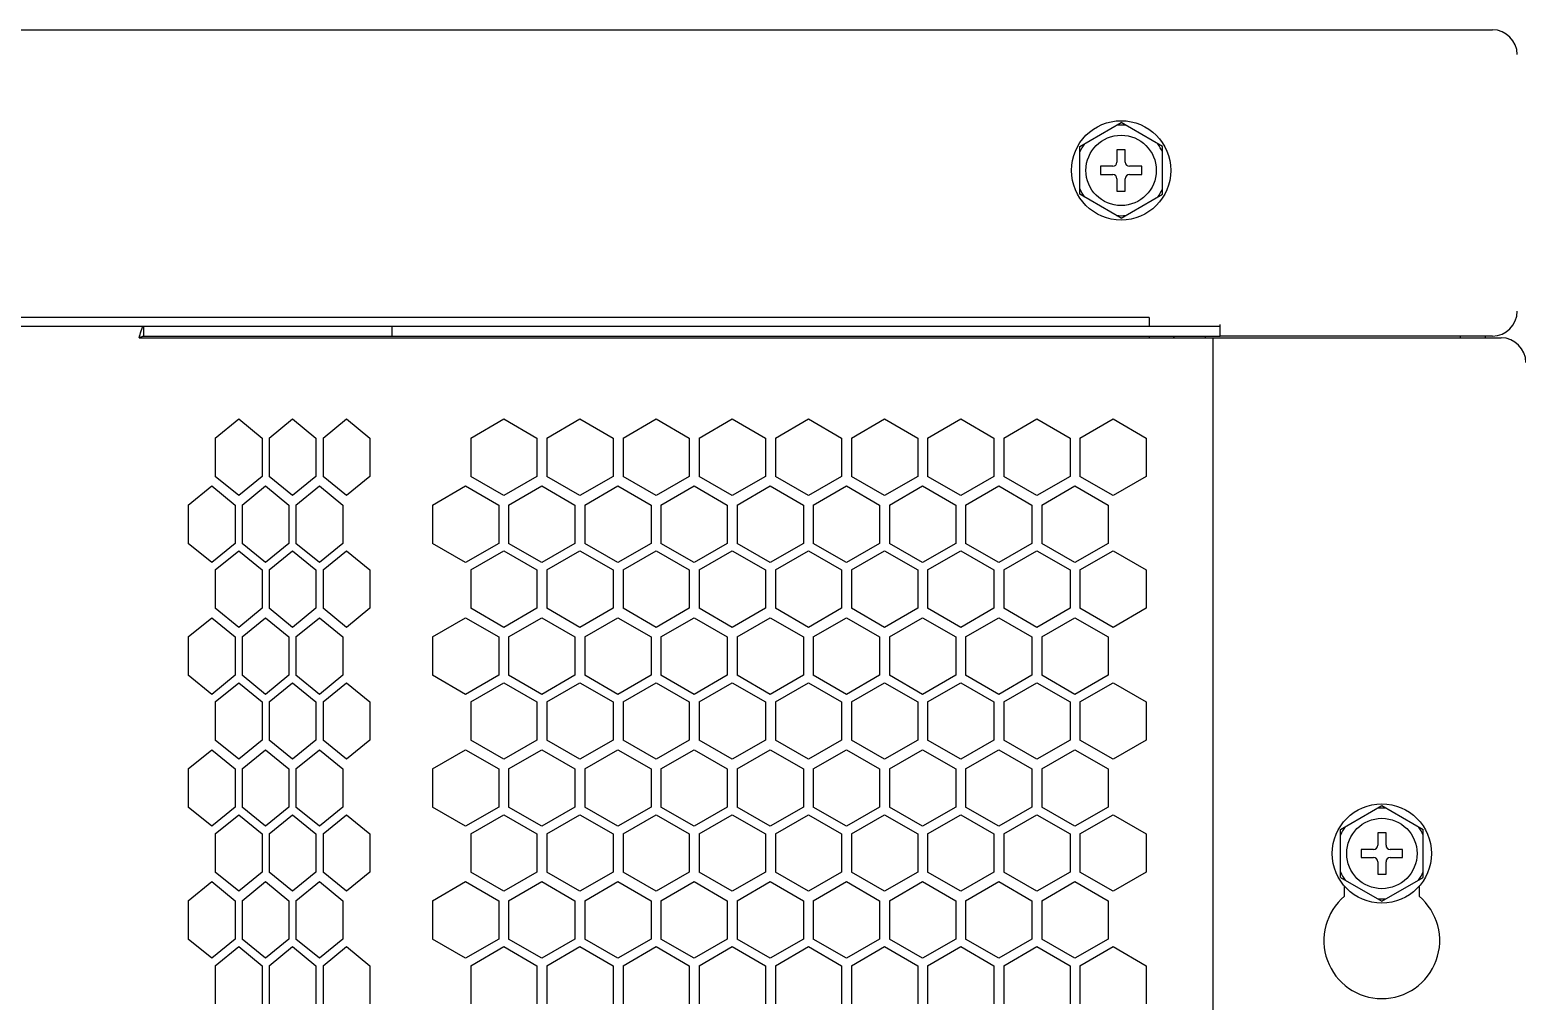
# Model space of a CAD drawing. Header units: millimetres. Extents: x 55614 to 110757, y -66981 to -47484.
# Drawn here: x 64522.8 to 64702.5, y -54629 to -54511.7 of the extents above; entities that cross this region are included whole.
import ezdxf

# ---------------------------------------------------------------- set-up
doc = ezdxf.new("R2010")
doc.units = ezdxf.units.MM
for name, color, linetype in [('2401-00336-S-M6-12HWM_0', 7, 'Continuous'), ('4209-0510_0', 7, 'Continuous'), ('4215-0412-2_0', 7, 'Continuous'), ('YT-50-01_AF0_1_0', 7, 'Continuous'), ('YT-50-01_AF0_4_0', 7, 'Continuous')]:
    doc.layers.add(name, color=color, linetype=linetype)
doc.layers.add('THICK', color=7, linetype='Continuous', lineweight=0)

# ---------------------------------------------------------------- blocks, each defined once
blk = doc.blocks.new('2-1725')
at = {"layer": '2401-00336-S-M6-12HWM_0', "color": 7, "linetype": 'Continuous'}
for p, q in [((-16437.13, -71605.56), (-16432.13, -71602.67)), ((-16427.13, -71605.56), (-16432.13, -71602.67)), ((-16437.13, -71611.33), (-16437.13, -71605.56)), ((-16432.63, -71605.95), (-16432.63, -71607.45)), ((-16431.63, -71605.95), (-16432.63, -71605.95)), ((-16431.63, -71607.45), (-16431.63, -71605.95)), ((-16427.13, -71611.33), (-16427.13, -71605.56)), ((-16434.63, -71607.95), (-16434.63, -71608.95)), ((-16433.13, -71607.95), (-16434.63, -71607.95)), ((-16429.63, -71607.95), (-16431.13, -71607.95)), ((-16429.63, -71608.95), (-16429.63, -71607.95)), ((-16434.63, -71608.95), (-16433.13, -71608.95)), ((-16432.63, -71609.45), (-16432.63, -71610.95)), ((-16431.63, -71610.95), (-16431.63, -71609.45)), ((-16431.13, -71608.95), (-16429.63, -71608.95)), ((-16432.13, -71614.22), (-16437.13, -71611.33)), ((-16432.63, -71610.95), (-16431.63, -71610.95)), ((-16432.13, -71614.22), (-16427.13, -71611.33)), ((-16405.63, -71688.06), (-16400.63, -71685.17)), ((-16400.63, -71685.17), (-16395.63, -71688.06)), ((-16405.63, -71693.83), (-16405.63, -71688.06)), ((-16401.13, -71688.45), (-16401.13, -71689.95)), ((-16400.13, -71688.45), (-16401.13, -71688.45)), ((-16400.13, -71689.95), (-16400.13, -71688.45)), ((-16395.63, -71693.83), (-16395.63, -71688.06)), ((-16403.13, -71690.45), (-16403.13, -71691.45)), ((-16401.63, -71690.45), (-16403.13, -71690.45)), ((-16403.13, -71691.45), (-16401.63, -71691.45)), ((-16398.13, -71690.45), (-16399.63, -71690.45)), ((-16399.63, -71691.45), (-16398.13, -71691.45)), ((-16398.13, -71691.45), (-16398.13, -71690.45)), ((-16401.13, -71691.95), (-16401.13, -71693.45)), ((-16400.13, -71693.45), (-16400.13, -71691.95)), ((-16405.63, -71693.83), (-16400.63, -71696.72)), ((-16401.13, -71693.45), (-16400.13, -71693.45)), ((-16400.63, -71696.72), (-16395.63, -71693.83))]:
    blk.add_line(p, q, dxfattribs=at)
for centre, radius in [((-16432.13, -71608.45), 6), ((-16432.13, -71608.45), 4.25), ((-16400.63, -71690.95), 6), ((-16400.63, -71690.95), 4.25)]:
    blk.add_circle(centre, radius, dxfattribs=at)
for centre, radius, start, end in [((-16432.13, -71608.45), 5.47, 84.0076, 95.9924), ((-16432.13, -71608.45), 5.47, 144.0076, 155.9924), ((-16432.13, -71608.45), 5.47, 24.0076, 35.9924), ((-16433.13, -71607.45), 0.5, 270, 0), ((-16431.13, -71607.45), 0.5, 180, 270), ((-16432.13, -71608.45), 5.47, 204.0076, 215.9924), ((-16433.13, -71609.45), 0.5, 0, 90), ((-16431.13, -71609.45), 0.5, 90, 180), ((-16432.13, -71608.45), 5.47, 324.0076, 335.9924), ((-16432.13, -71608.45), 5.47, 264.0076, 275.9924), ((-16400.63, -71690.95), 5.47, 84.0076, 95.9924), ((-16400.63, -71690.95), 5.47, 144.0076, 155.9924), ((-16400.63, -71690.95), 5.47, 24.0076, 35.9924), ((-16401.63, -71689.95), 0.5, 270, 0), ((-16401.63, -71691.95), 0.5, 0, 90), ((-16399.63, -71689.95), 0.5, 180, 270), ((-16399.63, -71691.95), 0.5, 90, 180), ((-16400.63, -71690.95), 5.47, 204.0076, 215.9924), ((-16400.63, -71690.95), 5.47, 324.0076, 335.9924), ((-16400.63, -71690.95), 5.47, 264.0076, 275.9924)]:
    blk.add_arc(centre, radius, start, end, dxfattribs=at)
at = {"layer": '4209-0510_0', "color": 7, "linetype": 'Continuous'}
for p, q in [((-16428.73, -71626.23), (-17034.73, -71626.23)), ((-16428.73, -71626.23), (-16428.73, -71627.27)), ((-16428.73, -71628.47), (-16428.73, -71628.67))]:
    blk.add_line(p, q, dxfattribs=at)
at = {"layer": '4215-0412-2_0', "color": 7, "linetype": 'Continuous'}
for p, q in [((-17075.08, -71591.47), (-16387.28, -71591.47)), ((-17042.18, -71627.27), (-16420.18, -71627.27)), ((-16550.76, -71628.67), (-16550.75, -71628.63)), ((-16550.18, -71628.47), (-16550.18, -71627.27)), ((-16550.18, -71628.47), (-16420.18, -71628.47)), ((-16520.18, -71628.47), (-16520.18, -71627.27)), ((-16420.18, -71628.47), (-16420.18, -71627.07)), ((-16387.28, -71628.47), (-16420.18, -71628.47)), ((-16550.76, -71628.67), (-16386.23, -71628.67)), ((-16421.03, -71628.67), (-16421.03, -72057.27)), ((-16541.55, -71640.78), (-16538.72, -71638.47)), ((-16538.72, -71638.47), (-16535.89, -71640.78)), ((-16535.04, -71640.78), (-16532.22, -71638.47)), ((-16532.22, -71638.47), (-16529.39, -71640.78)), ((-16528.54, -71640.78), (-16525.71, -71638.47)), ((-16525.71, -71638.47), (-16522.88, -71640.78)), ((-16510.7, -71640.78), (-16506.7, -71638.47)), ((-16506.7, -71638.47), (-16502.7, -71640.78)), ((-16501.5, -71640.78), (-16497.5, -71638.47)), ((-16497.5, -71638.47), (-16493.5, -71640.78)), ((-16492.3, -71640.78), (-16488.3, -71638.47)), ((-16488.3, -71638.47), (-16484.3, -71640.78)), ((-16483.1, -71640.78), (-16479.1, -71638.47)), ((-16479.1, -71638.47), (-16475.1, -71640.78)), ((-16473.9, -71640.78), (-16469.9, -71638.47)), ((-16469.9, -71638.47), (-16465.9, -71640.78)), ((-16464.7, -71640.78), (-16460.7, -71638.47)), ((-16460.7, -71638.47), (-16456.7, -71640.78)), ((-16455.5, -71640.78), (-16451.5, -71638.47)), ((-16451.5, -71638.47), (-16447.5, -71640.78)), ((-16446.3, -71640.78), (-16442.3, -71638.47)), ((-16442.3, -71638.47), (-16438.3, -71640.78)), ((-16437.1, -71640.78), (-16433.1, -71638.47)), ((-16433.1, -71638.47), (-16429.1, -71640.78)), ((-16541.55, -71640.78), (-16541.55, -71645.4)), ((-16535.89, -71640.78), (-16535.89, -71645.4)), ((-16535.04, -71640.78), (-16535.04, -71645.4)), ((-16529.39, -71640.78), (-16529.39, -71645.4)), ((-16528.54, -71640.78), (-16528.54, -71645.4)), ((-16522.88, -71640.78), (-16522.88, -71645.4)), ((-16510.7, -71640.78), (-16510.7, -71645.4)), ((-16502.7, -71640.78), (-16502.7, -71645.4)), ((-16501.5, -71640.78), (-16501.5, -71645.4)), ((-16493.5, -71640.78), (-16493.5, -71645.4)), ((-16492.3, -71640.78), (-16492.3, -71645.4)), ((-16484.3, -71640.78), (-16484.3, -71645.4)), ((-16483.1, -71640.78), (-16483.1, -71645.4)), ((-16475.1, -71640.78), (-16475.1, -71645.4)), ((-16473.9, -71640.78), (-16473.9, -71645.4)), ((-16465.9, -71640.78), (-16465.9, -71645.4)), ((-16464.7, -71640.78), (-16464.7, -71645.4)), ((-16456.7, -71640.78), (-16456.7, -71645.4)), ((-16455.5, -71640.78), (-16455.5, -71645.4)), ((-16447.5, -71640.78), (-16447.5, -71645.4)), ((-16446.3, -71640.78), (-16446.3, -71645.4)), ((-16438.3, -71640.78), (-16438.3, -71645.4)), ((-16437.1, -71640.78), (-16437.1, -71645.4)), ((-16429.1, -71640.78), (-16429.1, -71645.4)), ((-16544.82, -71648.87), (-16541.99, -71646.56)), ((-16541.99, -71646.56), (-16539.16, -71648.87)), ((-16538.72, -71647.71), (-16541.55, -71645.4)), ((-16535.89, -71645.4), (-16538.72, -71647.71)), ((-16538.31, -71648.87), (-16535.48, -71646.56)), ((-16535.48, -71646.56), (-16532.65, -71648.87)), ((-16532.22, -71647.71), (-16535.04, -71645.4)), ((-16529.39, -71645.4), (-16532.22, -71647.71)), ((-16531.81, -71648.87), (-16528.98, -71646.56)), ((-16528.98, -71646.56), (-16526.15, -71648.87)), ((-16525.71, -71647.71), (-16528.54, -71645.4)), ((-16522.88, -71645.4), (-16525.71, -71647.71)), ((-16515.32, -71648.87), (-16511.32, -71646.56)), ((-16511.32, -71646.56), (-16507.31, -71648.87)), ((-16506.7, -71647.71), (-16510.7, -71645.4)), ((-16502.7, -71645.4), (-16506.7, -71647.71)), ((-16506.12, -71648.87), (-16502.12, -71646.56)), ((-16502.12, -71646.56), (-16498.11, -71648.87)), ((-16497.5, -71647.71), (-16501.5, -71645.4)), ((-16493.5, -71645.4), (-16497.5, -71647.71)), ((-16496.92, -71648.87), (-16492.92, -71646.56)), ((-16492.92, -71646.56), (-16488.91, -71648.87)), ((-16488.3, -71647.71), (-16492.3, -71645.4)), ((-16484.3, -71645.4), (-16488.3, -71647.71)), ((-16487.72, -71648.87), (-16483.72, -71646.56)), ((-16483.72, -71646.56), (-16479.71, -71648.87)), ((-16479.1, -71647.71), (-16483.1, -71645.4)), ((-16475.1, -71645.4), (-16479.1, -71647.71)), ((-16478.52, -71648.87), (-16474.52, -71646.56)), ((-16474.52, -71646.56), (-16470.51, -71648.87)), ((-16469.9, -71647.71), (-16473.9, -71645.4)), ((-16465.9, -71645.4), (-16469.9, -71647.71)), ((-16469.32, -71648.87), (-16465.32, -71646.56)), ((-16465.32, -71646.56), (-16461.31, -71648.87)), ((-16460.7, -71647.71), (-16464.7, -71645.4)), ((-16456.7, -71645.4), (-16460.7, -71647.71)), ((-16460.12, -71648.87), (-16456.12, -71646.56)), ((-16456.12, -71646.56), (-16452.11, -71648.87)), ((-16451.5, -71647.71), (-16455.5, -71645.4)), ((-16447.5, -71645.4), (-16451.5, -71647.71)), ((-16450.92, -71648.87), (-16446.92, -71646.56)), ((-16446.92, -71646.56), (-16442.91, -71648.87)), ((-16442.3, -71647.71), (-16446.3, -71645.4)), ((-16438.3, -71645.4), (-16442.3, -71647.71)), ((-16441.72, -71648.87), (-16437.72, -71646.56)), ((-16437.72, -71646.56), (-16433.71, -71648.87)), ((-16433.1, -71647.71), (-16437.1, -71645.4)), ((-16429.1, -71645.4), (-16433.1, -71647.71)), ((-16544.82, -71648.87), (-16544.82, -71653.49)), ((-16539.16, -71648.87), (-16539.16, -71653.49)), ((-16538.31, -71648.87), (-16538.31, -71653.49)), ((-16532.65, -71648.87), (-16532.65, -71653.49)), ((-16531.81, -71648.87), (-16531.81, -71653.49)), ((-16526.15, -71648.87), (-16526.15, -71653.49)), ((-16515.32, -71648.87), (-16515.32, -71653.49)), ((-16507.31, -71648.87), (-16507.31, -71653.49)), ((-16506.12, -71648.87), (-16506.12, -71653.49)), ((-16498.11, -71648.87), (-16498.11, -71653.49)), ((-16496.92, -71648.87), (-16496.92, -71653.49)), ((-16488.91, -71648.87), (-16488.91, -71653.49)), ((-16487.72, -71648.87), (-16487.72, -71653.49)), ((-16479.71, -71648.87), (-16479.71, -71653.49)), ((-16478.52, -71648.87), (-16478.52, -71653.49)), ((-16470.51, -71648.87), (-16470.51, -71653.49)), ((-16469.32, -71648.87), (-16469.32, -71653.49)), ((-16461.31, -71648.87), (-16461.31, -71653.49)), ((-16460.12, -71648.87), (-16460.12, -71653.49)), ((-16452.11, -71648.87), (-16452.11, -71653.49)), ((-16450.92, -71648.87), (-16450.92, -71653.49)), ((-16442.91, -71648.87), (-16442.91, -71653.49)), ((-16441.72, -71648.87), (-16441.72, -71653.49)), ((-16433.71, -71648.87), (-16433.71, -71653.49)), ((-16541.99, -71655.8), (-16544.82, -71653.49)), ((-16539.16, -71653.49), (-16541.99, -71655.8)), ((-16535.48, -71655.8), (-16538.31, -71653.49)), ((-16532.65, -71653.49), (-16535.48, -71655.8)), ((-16528.98, -71655.8), (-16531.81, -71653.49)), ((-16526.15, -71653.49), (-16528.98, -71655.8)), ((-16511.32, -71655.8), (-16515.32, -71653.49)), ((-16507.31, -71653.49), (-16511.32, -71655.8)), ((-16502.12, -71655.8), (-16506.12, -71653.49)), ((-16498.11, -71653.49), (-16502.12, -71655.8)), ((-16492.92, -71655.8), (-16496.92, -71653.49)), ((-16488.91, -71653.49), (-16492.92, -71655.8)), ((-16483.72, -71655.8), (-16487.72, -71653.49)), ((-16479.71, -71653.49), (-16483.72, -71655.8)), ((-16474.52, -71655.8), (-16478.52, -71653.49)), ((-16470.51, -71653.49), (-16474.52, -71655.8)), ((-16465.32, -71655.8), (-16469.32, -71653.49)), ((-16461.31, -71653.49), (-16465.32, -71655.8)), ((-16456.12, -71655.8), (-16460.12, -71653.49)), ((-16452.11, -71653.49), (-16456.12, -71655.8)), ((-16446.92, -71655.8), (-16450.92, -71653.49)), ((-16442.91, -71653.49), (-16446.92, -71655.8)), ((-16437.72, -71655.8), (-16441.72, -71653.49)), ((-16433.71, -71653.49), (-16437.72, -71655.8)), ((-16541.55, -71656.71), (-16538.72, -71654.4)), ((-16538.72, -71654.4), (-16535.89, -71656.71)), ((-16535.04, -71656.71), (-16532.22, -71654.4)), ((-16532.22, -71654.4), (-16529.39, -71656.71)), ((-16528.54, -71656.71), (-16525.71, -71654.4)), ((-16525.71, -71654.4), (-16522.88, -71656.71)), ((-16510.7, -71656.71), (-16506.7, -71654.4)), ((-16506.7, -71654.4), (-16502.7, -71656.71)), ((-16501.5, -71656.71), (-16497.5, -71654.4)), ((-16497.5, -71654.4), (-16493.5, -71656.71)), ((-16492.3, -71656.71), (-16488.3, -71654.4)), ((-16488.3, -71654.4), (-16484.3, -71656.71)), ((-16483.1, -71656.71), (-16479.1, -71654.4)), ((-16479.1, -71654.4), (-16475.1, -71656.71)), ((-16473.9, -71656.71), (-16469.9, -71654.4)), ((-16469.9, -71654.4), (-16465.9, -71656.71)), ((-16464.7, -71656.71), (-16460.7, -71654.4)), ((-16460.7, -71654.4), (-16456.7, -71656.71)), ((-16455.5, -71656.71), (-16451.5, -71654.4)), ((-16451.5, -71654.4), (-16447.5, -71656.71)), ((-16446.3, -71656.71), (-16442.3, -71654.4)), ((-16442.3, -71654.4), (-16438.3, -71656.71)), ((-16437.1, -71656.71), (-16433.1, -71654.4)), ((-16433.1, -71654.4), (-16429.1, -71656.71)), ((-16541.55, -71656.71), (-16541.55, -71661.33)), ((-16535.89, -71656.71), (-16535.89, -71661.33)), ((-16535.04, -71656.71), (-16535.04, -71661.33)), ((-16529.39, -71656.71), (-16529.39, -71661.33)), ((-16528.54, -71656.71), (-16528.54, -71661.33)), ((-16522.88, -71656.71), (-16522.88, -71661.33)), ((-16510.7, -71656.71), (-16510.7, -71661.33)), ((-16502.7, -71656.71), (-16502.7, -71661.33)), ((-16501.5, -71656.71), (-16501.5, -71661.33)), ((-16493.5, -71656.71), (-16493.5, -71661.33)), ((-16492.3, -71656.71), (-16492.3, -71661.33)), ((-16484.3, -71656.71), (-16484.3, -71661.33)), ((-16483.1, -71656.71), (-16483.1, -71661.33)), ((-16475.1, -71656.71), (-16475.1, -71661.33)), ((-16473.9, -71656.71), (-16473.9, -71661.33)), ((-16465.9, -71656.71), (-16465.9, -71661.33)), ((-16464.7, -71656.71), (-16464.7, -71661.33)), ((-16456.7, -71656.71), (-16456.7, -71661.33)), ((-16455.5, -71656.71), (-16455.5, -71661.33)), ((-16447.5, -71656.71), (-16447.5, -71661.33)), ((-16446.3, -71656.71), (-16446.3, -71661.33)), ((-16438.3, -71656.71), (-16438.3, -71661.33)), ((-16437.1, -71656.71), (-16437.1, -71661.33)), ((-16429.1, -71656.71), (-16429.1, -71661.33)), ((-16544.82, -71664.8), (-16541.99, -71662.49)), ((-16541.99, -71662.49), (-16539.16, -71664.8)), ((-16538.72, -71663.64), (-16541.55, -71661.33)), ((-16535.89, -71661.33), (-16538.72, -71663.64)), ((-16538.31, -71664.8), (-16535.48, -71662.49)), ((-16535.48, -71662.49), (-16532.65, -71664.8)), ((-16532.22, -71663.64), (-16535.04, -71661.33)), ((-16529.39, -71661.33), (-16532.22, -71663.64)), ((-16531.81, -71664.8), (-16528.98, -71662.49)), ((-16528.98, -71662.49), (-16526.15, -71664.8)), ((-16525.71, -71663.64), (-16528.54, -71661.33)), ((-16522.88, -71661.33), (-16525.71, -71663.64)), ((-16515.32, -71664.8), (-16511.32, -71662.49)), ((-16511.32, -71662.49), (-16507.31, -71664.8)), ((-16506.7, -71663.64), (-16510.7, -71661.33)), ((-16502.7, -71661.33), (-16506.7, -71663.64)), ((-16506.12, -71664.8), (-16502.12, -71662.49)), ((-16502.12, -71662.49), (-16498.11, -71664.8)), ((-16497.5, -71663.64), (-16501.5, -71661.33)), ((-16493.5, -71661.33), (-16497.5, -71663.64)), ((-16496.92, -71664.8), (-16492.92, -71662.49)), ((-16492.92, -71662.49), (-16488.91, -71664.8)), ((-16488.3, -71663.64), (-16492.3, -71661.33)), ((-16484.3, -71661.33), (-16488.3, -71663.64)), ((-16487.72, -71664.8), (-16483.72, -71662.49)), ((-16483.72, -71662.49), (-16479.71, -71664.8)), ((-16479.1, -71663.64), (-16483.1, -71661.33)), ((-16475.1, -71661.33), (-16479.1, -71663.64)), ((-16478.52, -71664.8), (-16474.52, -71662.49)), ((-16474.52, -71662.49), (-16470.51, -71664.8)), ((-16469.9, -71663.64), (-16473.9, -71661.33)), ((-16465.9, -71661.33), (-16469.9, -71663.64)), ((-16469.32, -71664.8), (-16465.32, -71662.49)), ((-16465.32, -71662.49), (-16461.31, -71664.8)), ((-16460.7, -71663.64), (-16464.7, -71661.33)), ((-16456.7, -71661.33), (-16460.7, -71663.64)), ((-16460.12, -71664.8), (-16456.12, -71662.49)), ((-16456.12, -71662.49), (-16452.11, -71664.8)), ((-16451.5, -71663.64), (-16455.5, -71661.33)), ((-16447.5, -71661.33), (-16451.5, -71663.64)), ((-16450.92, -71664.8), (-16446.92, -71662.49)), ((-16446.92, -71662.49), (-16442.91, -71664.8)), ((-16442.3, -71663.64), (-16446.3, -71661.33)), ((-16438.3, -71661.33), (-16442.3, -71663.64)), ((-16441.72, -71664.8), (-16437.72, -71662.49)), ((-16437.72, -71662.49), (-16433.71, -71664.8)), ((-16433.1, -71663.64), (-16437.1, -71661.33)), ((-16429.1, -71661.33), (-16433.1, -71663.64)), ((-16544.82, -71664.8), (-16544.82, -71669.42)), ((-16539.16, -71664.8), (-16539.16, -71669.42)), ((-16538.31, -71664.8), (-16538.31, -71669.42)), ((-16532.65, -71664.8), (-16532.65, -71669.42)), ((-16531.81, -71664.8), (-16531.81, -71669.42)), ((-16526.15, -71664.8), (-16526.15, -71669.42)), ((-16515.32, -71664.8), (-16515.32, -71669.42)), ((-16507.31, -71664.8), (-16507.31, -71669.42)), ((-16506.12, -71664.8), (-16506.12, -71669.42)), ((-16498.11, -71664.8), (-16498.11, -71669.42)), ((-16496.92, -71664.8), (-16496.92, -71669.42)), ((-16488.91, -71664.8), (-16488.91, -71669.42)), ((-16487.72, -71664.8), (-16487.72, -71669.42)), ((-16479.71, -71664.8), (-16479.71, -71669.42)), ((-16478.52, -71664.8), (-16478.52, -71669.42)), ((-16470.51, -71664.8), (-16470.51, -71669.42)), ((-16469.32, -71664.8), (-16469.32, -71669.42)), ((-16461.31, -71664.8), (-16461.31, -71669.42)), ((-16460.12, -71664.8), (-16460.12, -71669.42)), ((-16452.11, -71664.8), (-16452.11, -71669.42)), ((-16450.92, -71664.8), (-16450.92, -71669.42)), ((-16442.91, -71664.8), (-16442.91, -71669.42)), ((-16441.72, -71664.8), (-16441.72, -71669.42)), ((-16433.71, -71664.8), (-16433.71, -71669.42)), ((-16541.99, -71671.73), (-16544.82, -71669.42)), ((-16539.16, -71669.42), (-16541.99, -71671.73)), ((-16535.48, -71671.73), (-16538.31, -71669.42)), ((-16532.65, -71669.42), (-16535.48, -71671.73)), ((-16528.98, -71671.73), (-16531.81, -71669.42)), ((-16526.15, -71669.42), (-16528.98, -71671.73)), ((-16511.32, -71671.73), (-16515.32, -71669.42)), ((-16507.31, -71669.42), (-16511.32, -71671.73)), ((-16502.12, -71671.73), (-16506.12, -71669.42)), ((-16498.11, -71669.42), (-16502.12, -71671.73)), ((-16492.92, -71671.73), (-16496.92, -71669.42)), ((-16488.91, -71669.42), (-16492.92, -71671.73)), ((-16483.72, -71671.73), (-16487.72, -71669.42)), ((-16479.71, -71669.42), (-16483.72, -71671.73)), ((-16474.52, -71671.73), (-16478.52, -71669.42)), ((-16470.51, -71669.42), (-16474.52, -71671.73)), ((-16465.32, -71671.73), (-16469.32, -71669.42)), ((-16461.31, -71669.42), (-16465.32, -71671.73)), ((-16456.12, -71671.73), (-16460.12, -71669.42)), ((-16452.11, -71669.42), (-16456.12, -71671.73)), ((-16446.92, -71671.73), (-16450.92, -71669.42)), ((-16442.91, -71669.42), (-16446.92, -71671.73)), ((-16437.72, -71671.73), (-16441.72, -71669.42)), ((-16433.71, -71669.42), (-16437.72, -71671.73)), ((-16541.55, -71672.64), (-16538.72, -71670.33)), ((-16538.72, -71670.33), (-16535.89, -71672.64)), ((-16535.04, -71672.64), (-16532.22, -71670.33)), ((-16532.22, -71670.33), (-16529.39, -71672.64)), ((-16528.54, -71672.64), (-16525.71, -71670.33)), ((-16525.71, -71670.33), (-16522.88, -71672.64)), ((-16510.7, -71672.64), (-16506.7, -71670.33)), ((-16506.7, -71670.33), (-16502.7, -71672.64)), ((-16501.5, -71672.64), (-16497.5, -71670.33)), ((-16497.5, -71670.33), (-16493.5, -71672.64)), ((-16492.3, -71672.64), (-16488.3, -71670.33)), ((-16488.3, -71670.33), (-16484.3, -71672.64)), ((-16483.1, -71672.64), (-16479.1, -71670.33)), ((-16479.1, -71670.33), (-16475.1, -71672.64)), ((-16473.9, -71672.64), (-16469.9, -71670.33)), ((-16469.9, -71670.33), (-16465.9, -71672.64)), ((-16464.7, -71672.64), (-16460.7, -71670.33)), ((-16460.7, -71670.33), (-16456.7, -71672.64)), ((-16455.5, -71672.64), (-16451.5, -71670.33)), ((-16451.5, -71670.33), (-16447.5, -71672.64)), ((-16446.3, -71672.64), (-16442.3, -71670.33)), ((-16442.3, -71670.33), (-16438.3, -71672.64)), ((-16437.1, -71672.64), (-16433.1, -71670.33)), ((-16433.1, -71670.33), (-16429.1, -71672.64)), ((-16541.55, -71672.64), (-16541.55, -71677.26)), ((-16535.89, -71672.64), (-16535.89, -71677.26)), ((-16535.04, -71672.64), (-16535.04, -71677.26)), ((-16529.39, -71672.64), (-16529.39, -71677.26)), ((-16528.54, -71672.64), (-16528.54, -71677.26)), ((-16522.88, -71672.64), (-16522.88, -71677.26)), ((-16510.7, -71672.64), (-16510.7, -71677.26)), ((-16502.7, -71672.64), (-16502.7, -71677.26)), ((-16501.5, -71672.64), (-16501.5, -71677.26)), ((-16493.5, -71672.64), (-16493.5, -71677.26)), ((-16492.3, -71672.64), (-16492.3, -71677.26)), ((-16484.3, -71672.64), (-16484.3, -71677.26)), ((-16483.1, -71672.64), (-16483.1, -71677.26)), ((-16475.1, -71672.64), (-16475.1, -71677.26)), ((-16473.9, -71672.64), (-16473.9, -71677.26)), ((-16465.9, -71672.64), (-16465.9, -71677.26)), ((-16464.7, -71672.64), (-16464.7, -71677.26)), ((-16456.7, -71672.64), (-16456.7, -71677.26)), ((-16455.5, -71672.64), (-16455.5, -71677.26)), ((-16447.5, -71672.64), (-16447.5, -71677.26)), ((-16446.3, -71672.64), (-16446.3, -71677.26)), ((-16438.3, -71672.64), (-16438.3, -71677.26)), ((-16437.1, -71672.64), (-16437.1, -71677.26)), ((-16429.1, -71672.64), (-16429.1, -71677.26)), ((-16544.82, -71680.73), (-16541.99, -71678.42)), ((-16541.99, -71678.42), (-16539.16, -71680.73)), ((-16538.72, -71679.57), (-16541.55, -71677.26)), ((-16535.89, -71677.26), (-16538.72, -71679.57)), ((-16538.31, -71680.73), (-16535.48, -71678.42)), ((-16535.48, -71678.42), (-16532.65, -71680.73)), ((-16532.22, -71679.57), (-16535.04, -71677.26)), ((-16529.39, -71677.26), (-16532.22, -71679.57)), ((-16531.81, -71680.73), (-16528.98, -71678.42)), ((-16528.98, -71678.42), (-16526.15, -71680.73)), ((-16525.71, -71679.57), (-16528.54, -71677.26)), ((-16522.88, -71677.26), (-16525.71, -71679.57)), ((-16515.32, -71680.73), (-16511.32, -71678.42)), ((-16511.32, -71678.42), (-16507.31, -71680.73)), ((-16506.7, -71679.57), (-16510.7, -71677.26)), ((-16502.7, -71677.26), (-16506.7, -71679.57)), ((-16506.12, -71680.73), (-16502.12, -71678.42)), ((-16502.12, -71678.42), (-16498.11, -71680.73)), ((-16497.5, -71679.57), (-16501.5, -71677.26)), ((-16493.5, -71677.26), (-16497.5, -71679.57)), ((-16496.92, -71680.73), (-16492.92, -71678.42)), ((-16492.92, -71678.42), (-16488.91, -71680.73)), ((-16488.3, -71679.57), (-16492.3, -71677.26)), ((-16484.3, -71677.26), (-16488.3, -71679.57)), ((-16487.72, -71680.73), (-16483.72, -71678.42)), ((-16483.72, -71678.42), (-16479.71, -71680.73)), ((-16479.1, -71679.57), (-16483.1, -71677.26)), ((-16475.1, -71677.26), (-16479.1, -71679.57)), ((-16478.52, -71680.73), (-16474.52, -71678.42)), ((-16474.52, -71678.42), (-16470.51, -71680.73)), ((-16469.9, -71679.57), (-16473.9, -71677.26)), ((-16465.9, -71677.26), (-16469.9, -71679.57)), ((-16469.32, -71680.73), (-16465.32, -71678.42)), ((-16465.32, -71678.42), (-16461.31, -71680.73)), ((-16460.7, -71679.57), (-16464.7, -71677.26)), ((-16456.7, -71677.26), (-16460.7, -71679.57)), ((-16460.12, -71680.73), (-16456.12, -71678.42)), ((-16456.12, -71678.42), (-16452.11, -71680.73)), ((-16451.5, -71679.57), (-16455.5, -71677.26)), ((-16447.5, -71677.26), (-16451.5, -71679.57)), ((-16450.92, -71680.73), (-16446.92, -71678.42)), ((-16446.92, -71678.42), (-16442.91, -71680.73)), ((-16442.3, -71679.57), (-16446.3, -71677.26)), ((-16438.3, -71677.26), (-16442.3, -71679.57)), ((-16441.72, -71680.73), (-16437.72, -71678.42)), ((-16437.72, -71678.42), (-16433.71, -71680.73)), ((-16433.1, -71679.57), (-16437.1, -71677.26)), ((-16429.1, -71677.26), (-16433.1, -71679.57)), ((-16544.82, -71680.73), (-16544.82, -71685.35)), ((-16539.16, -71680.73), (-16539.16, -71685.35)), ((-16538.31, -71680.73), (-16538.31, -71685.35)), ((-16532.65, -71680.73), (-16532.65, -71685.35)), ((-16531.81, -71680.73), (-16531.81, -71685.35)), ((-16526.15, -71680.73), (-16526.15, -71685.35)), ((-16515.32, -71680.73), (-16515.32, -71685.35)), ((-16507.31, -71680.73), (-16507.31, -71685.35)), ((-16506.12, -71680.73), (-16506.12, -71685.35)), ((-16498.11, -71680.73), (-16498.11, -71685.35)), ((-16496.92, -71680.73), (-16496.92, -71685.35)), ((-16488.91, -71680.73), (-16488.91, -71685.35)), ((-16487.72, -71680.73), (-16487.72, -71685.35)), ((-16479.71, -71680.73), (-16479.71, -71685.35)), ((-16478.52, -71680.73), (-16478.52, -71685.35)), ((-16470.51, -71680.73), (-16470.51, -71685.35)), ((-16469.32, -71680.73), (-16469.32, -71685.35)), ((-16461.31, -71680.73), (-16461.31, -71685.35)), ((-16460.12, -71680.73), (-16460.12, -71685.35)), ((-16452.11, -71680.73), (-16452.11, -71685.35)), ((-16450.92, -71680.73), (-16450.92, -71685.35)), ((-16442.91, -71680.73), (-16442.91, -71685.35)), ((-16441.72, -71680.73), (-16441.72, -71685.35)), ((-16433.71, -71680.73), (-16433.71, -71685.35)), ((-16541.99, -71687.66), (-16544.82, -71685.35)), ((-16539.16, -71685.35), (-16541.99, -71687.66)), ((-16535.48, -71687.66), (-16538.31, -71685.35)), ((-16532.65, -71685.35), (-16535.48, -71687.66)), ((-16528.98, -71687.66), (-16531.81, -71685.35)), ((-16526.15, -71685.35), (-16528.98, -71687.66)), ((-16511.32, -71687.66), (-16515.32, -71685.35)), ((-16507.31, -71685.35), (-16511.32, -71687.66)), ((-16502.12, -71687.66), (-16506.12, -71685.35)), ((-16498.11, -71685.35), (-16502.12, -71687.66)), ((-16492.92, -71687.66), (-16496.92, -71685.35)), ((-16488.91, -71685.35), (-16492.92, -71687.66)), ((-16483.72, -71687.66), (-16487.72, -71685.35)), ((-16479.71, -71685.35), (-16483.72, -71687.66)), ((-16474.52, -71687.66), (-16478.52, -71685.35)), ((-16470.51, -71685.35), (-16474.52, -71687.66)), ((-16465.32, -71687.66), (-16469.32, -71685.35)), ((-16461.31, -71685.35), (-16465.32, -71687.66)), ((-16456.12, -71687.66), (-16460.12, -71685.35)), ((-16452.11, -71685.35), (-16456.12, -71687.66)), ((-16446.92, -71687.66), (-16450.92, -71685.35)), ((-16442.91, -71685.35), (-16446.92, -71687.66)), ((-16437.72, -71687.66), (-16441.72, -71685.35)), ((-16433.71, -71685.35), (-16437.72, -71687.66)), ((-16541.55, -71688.57), (-16538.72, -71686.26)), ((-16538.72, -71686.26), (-16535.89, -71688.57)), ((-16535.04, -71688.57), (-16532.22, -71686.26)), ((-16532.22, -71686.26), (-16529.39, -71688.57)), ((-16528.54, -71688.57), (-16525.71, -71686.26)), ((-16525.71, -71686.26), (-16522.88, -71688.57)), ((-16510.7, -71688.57), (-16506.7, -71686.26)), ((-16506.7, -71686.26), (-16502.7, -71688.57)), ((-16501.5, -71688.57), (-16497.5, -71686.26)), ((-16497.5, -71686.26), (-16493.5, -71688.57)), ((-16492.3, -71688.57), (-16488.3, -71686.26)), ((-16488.3, -71686.26), (-16484.3, -71688.57)), ((-16483.1, -71688.57), (-16479.1, -71686.26)), ((-16479.1, -71686.26), (-16475.1, -71688.57)), ((-16473.9, -71688.57), (-16469.9, -71686.26)), ((-16469.9, -71686.26), (-16465.9, -71688.57)), ((-16464.7, -71688.57), (-16460.7, -71686.26)), ((-16460.7, -71686.26), (-16456.7, -71688.57)), ((-16455.5, -71688.57), (-16451.5, -71686.26)), ((-16451.5, -71686.26), (-16447.5, -71688.57)), ((-16446.3, -71688.57), (-16442.3, -71686.26)), ((-16442.3, -71686.26), (-16438.3, -71688.57)), ((-16437.1, -71688.57), (-16433.1, -71686.26)), ((-16433.1, -71686.26), (-16429.1, -71688.57)), ((-16541.55, -71688.57), (-16541.55, -71693.19)), ((-16535.89, -71688.57), (-16535.89, -71693.19)), ((-16535.04, -71688.57), (-16535.04, -71693.19)), ((-16529.39, -71688.57), (-16529.39, -71693.19)), ((-16528.54, -71688.57), (-16528.54, -71693.19)), ((-16522.88, -71688.57), (-16522.88, -71693.19)), ((-16510.7, -71688.57), (-16510.7, -71693.19)), ((-16502.7, -71688.57), (-16502.7, -71693.19)), ((-16501.5, -71688.57), (-16501.5, -71693.19)), ((-16493.5, -71688.57), (-16493.5, -71693.19)), ((-16492.3, -71688.57), (-16492.3, -71693.19)), ((-16484.3, -71688.57), (-16484.3, -71693.19)), ((-16483.1, -71688.57), (-16483.1, -71693.19)), ((-16475.1, -71688.57), (-16475.1, -71693.19)), ((-16473.9, -71688.57), (-16473.9, -71693.19)), ((-16465.9, -71688.57), (-16465.9, -71693.19)), ((-16464.7, -71688.57), (-16464.7, -71693.19)), ((-16456.7, -71688.57), (-16456.7, -71693.19)), ((-16455.5, -71688.57), (-16455.5, -71693.19)), ((-16447.5, -71688.57), (-16447.5, -71693.19)), ((-16446.3, -71688.57), (-16446.3, -71693.19)), ((-16438.3, -71688.57), (-16438.3, -71693.19)), ((-16437.1, -71688.57), (-16437.1, -71693.19)), ((-16429.1, -71688.57), (-16429.1, -71693.19)), ((-16538.72, -71695.5), (-16541.55, -71693.19)), ((-16535.89, -71693.19), (-16538.72, -71695.5)), ((-16532.22, -71695.5), (-16535.04, -71693.19)), ((-16529.39, -71693.19), (-16532.22, -71695.5)), ((-16525.71, -71695.5), (-16528.54, -71693.19)), ((-16522.88, -71693.19), (-16525.71, -71695.5)), ((-16506.7, -71695.5), (-16510.7, -71693.19)), ((-16502.7, -71693.19), (-16506.7, -71695.5)), ((-16497.5, -71695.5), (-16501.5, -71693.19)), ((-16493.5, -71693.19), (-16497.5, -71695.5)), ((-16488.3, -71695.5), (-16492.3, -71693.19)), ((-16484.3, -71693.19), (-16488.3, -71695.5)), ((-16479.1, -71695.5), (-16483.1, -71693.19)), ((-16475.1, -71693.19), (-16479.1, -71695.5)), ((-16469.9, -71695.5), (-16473.9, -71693.19)), ((-16465.9, -71693.19), (-16469.9, -71695.5)), ((-16460.7, -71695.5), (-16464.7, -71693.19)), ((-16456.7, -71693.19), (-16460.7, -71695.5)), ((-16451.5, -71695.5), (-16455.5, -71693.19)), ((-16447.5, -71693.19), (-16451.5, -71695.5)), ((-16442.3, -71695.5), (-16446.3, -71693.19)), ((-16438.3, -71693.19), (-16442.3, -71695.5)), ((-16433.1, -71695.5), (-16437.1, -71693.19)), ((-16429.1, -71693.19), (-16433.1, -71695.5)), ((-16544.82, -71696.66), (-16541.99, -71694.35)), ((-16541.99, -71694.35), (-16539.16, -71696.66)), ((-16538.31, -71696.66), (-16535.48, -71694.35)), ((-16535.48, -71694.35), (-16532.65, -71696.66)), ((-16531.81, -71696.66), (-16528.98, -71694.35)), ((-16528.98, -71694.35), (-16526.15, -71696.66)), ((-16515.32, -71696.66), (-16511.32, -71694.35)), ((-16511.32, -71694.35), (-16507.31, -71696.66)), ((-16506.12, -71696.66), (-16502.12, -71694.35)), ((-16502.12, -71694.35), (-16498.11, -71696.66)), ((-16496.92, -71696.66), (-16492.92, -71694.35)), ((-16492.92, -71694.35), (-16488.91, -71696.66)), ((-16487.72, -71696.66), (-16483.72, -71694.35)), ((-16483.72, -71694.35), (-16479.71, -71696.66)), ((-16478.52, -71696.66), (-16474.52, -71694.35)), ((-16474.52, -71694.35), (-16470.51, -71696.66)), ((-16469.32, -71696.66), (-16465.32, -71694.35)), ((-16465.32, -71694.35), (-16461.31, -71696.66)), ((-16460.12, -71696.66), (-16456.12, -71694.35)), ((-16456.12, -71694.35), (-16452.11, -71696.66)), ((-16450.92, -71696.66), (-16446.92, -71694.35)), ((-16446.92, -71694.35), (-16442.91, -71696.66)), ((-16441.72, -71696.66), (-16437.72, -71694.35)), ((-16437.72, -71694.35), (-16433.71, -71696.66)), ((-16405.14, -71696.1), (-16405.14, -71694.91)), ((-16396.14, -71694.91), (-16396.14, -71696.1)), ((-16544.82, -71696.66), (-16544.82, -71701.28)), ((-16539.16, -71696.66), (-16539.16, -71701.28)), ((-16538.31, -71696.66), (-16538.31, -71701.28)), ((-16532.65, -71696.66), (-16532.65, -71701.28)), ((-16531.81, -71696.66), (-16531.81, -71701.28)), ((-16526.15, -71696.66), (-16526.15, -71701.28)), ((-16515.32, -71696.66), (-16515.32, -71701.28)), ((-16507.31, -71696.66), (-16507.31, -71701.28)), ((-16506.12, -71696.66), (-16506.12, -71701.28)), ((-16498.11, -71696.66), (-16498.11, -71701.28)), ((-16496.92, -71696.66), (-16496.92, -71701.28)), ((-16488.91, -71696.66), (-16488.91, -71701.28)), ((-16487.72, -71696.66), (-16487.72, -71701.28)), ((-16479.71, -71696.66), (-16479.71, -71701.28)), ((-16478.52, -71696.66), (-16478.52, -71701.28)), ((-16470.51, -71696.66), (-16470.51, -71701.28)), ((-16469.32, -71696.66), (-16469.32, -71701.28)), ((-16461.31, -71696.66), (-16461.31, -71701.28)), ((-16460.12, -71696.66), (-16460.12, -71701.28)), ((-16452.11, -71696.66), (-16452.11, -71701.28)), ((-16450.92, -71696.66), (-16450.92, -71701.28)), ((-16442.91, -71696.66), (-16442.91, -71701.28)), ((-16441.72, -71696.66), (-16441.72, -71701.28)), ((-16433.71, -71696.66), (-16433.71, -71701.28)), ((-16541.99, -71703.59), (-16544.82, -71701.28)), ((-16539.16, -71701.28), (-16541.99, -71703.59)), ((-16541.55, -71704.5), (-16538.72, -71702.19)), ((-16538.72, -71702.19), (-16535.89, -71704.5)), ((-16535.48, -71703.59), (-16538.31, -71701.28)), ((-16532.65, -71701.28), (-16535.48, -71703.59)), ((-16535.04, -71704.5), (-16532.22, -71702.19)), ((-16532.22, -71702.19), (-16529.39, -71704.5)), ((-16528.98, -71703.59), (-16531.81, -71701.28)), ((-16526.15, -71701.28), (-16528.98, -71703.59)), ((-16528.54, -71704.5), (-16525.71, -71702.19)), ((-16525.71, -71702.19), (-16522.88, -71704.5)), ((-16511.32, -71703.59), (-16515.32, -71701.28)), ((-16507.31, -71701.28), (-16511.32, -71703.59)), ((-16510.7, -71704.5), (-16506.7, -71702.19)), ((-16506.7, -71702.19), (-16502.7, -71704.5)), ((-16502.12, -71703.59), (-16506.12, -71701.28)), ((-16498.11, -71701.28), (-16502.12, -71703.59)), ((-16501.5, -71704.5), (-16497.5, -71702.19)), ((-16497.5, -71702.19), (-16493.5, -71704.5)), ((-16492.92, -71703.59), (-16496.92, -71701.28)), ((-16488.91, -71701.28), (-16492.92, -71703.59)), ((-16492.3, -71704.5), (-16488.3, -71702.19)), ((-16488.3, -71702.19), (-16484.3, -71704.5)), ((-16483.72, -71703.59), (-16487.72, -71701.28)), ((-16479.71, -71701.28), (-16483.72, -71703.59)), ((-16483.1, -71704.5), (-16479.1, -71702.19)), ((-16479.1, -71702.19), (-16475.1, -71704.5)), ((-16474.52, -71703.59), (-16478.52, -71701.28)), ((-16470.51, -71701.28), (-16474.52, -71703.59)), ((-16473.9, -71704.5), (-16469.9, -71702.19)), ((-16469.9, -71702.19), (-16465.9, -71704.5)), ((-16465.32, -71703.59), (-16469.32, -71701.28)), ((-16461.31, -71701.28), (-16465.32, -71703.59)), ((-16464.7, -71704.5), (-16460.7, -71702.19)), ((-16460.7, -71702.19), (-16456.7, -71704.5)), ((-16456.12, -71703.59), (-16460.12, -71701.28)), ((-16452.11, -71701.28), (-16456.12, -71703.59)), ((-16455.5, -71704.5), (-16451.5, -71702.19)), ((-16451.5, -71702.19), (-16447.5, -71704.5)), ((-16446.92, -71703.59), (-16450.92, -71701.28)), ((-16442.91, -71701.28), (-16446.92, -71703.59)), ((-16446.3, -71704.5), (-16442.3, -71702.19)), ((-16442.3, -71702.19), (-16438.3, -71704.5)), ((-16437.72, -71703.59), (-16441.72, -71701.28)), ((-16433.71, -71701.28), (-16437.72, -71703.59)), ((-16437.1, -71704.5), (-16433.1, -71702.19)), ((-16433.1, -71702.19), (-16429.1, -71704.5)), ((-16541.55, -71704.5), (-16541.55, -71709.12)), ((-16535.89, -71704.5), (-16535.89, -71709.12)), ((-16535.04, -71704.5), (-16535.04, -71709.12)), ((-16529.39, -71704.5), (-16529.39, -71709.12)), ((-16528.54, -71704.5), (-16528.54, -71709.12)), ((-16522.88, -71704.5), (-16522.88, -71709.12)), ((-16510.7, -71704.5), (-16510.7, -71709.12)), ((-16502.7, -71704.5), (-16502.7, -71709.12)), ((-16501.5, -71704.5), (-16501.5, -71709.12)), ((-16493.5, -71704.5), (-16493.5, -71709.12)), ((-16492.3, -71704.5), (-16492.3, -71709.12)), ((-16484.3, -71704.5), (-16484.3, -71709.12)), ((-16483.1, -71704.5), (-16483.1, -71709.12)), ((-16475.1, -71704.5), (-16475.1, -71709.12)), ((-16473.9, -71704.5), (-16473.9, -71709.12)), ((-16465.9, -71704.5), (-16465.9, -71709.12)), ((-16464.7, -71704.5), (-16464.7, -71709.12)), ((-16456.7, -71704.5), (-16456.7, -71709.12)), ((-16455.5, -71704.5), (-16455.5, -71709.12)), ((-16447.5, -71704.5), (-16447.5, -71709.12)), ((-16446.3, -71704.5), (-16446.3, -71709.12)), ((-16438.3, -71704.5), (-16438.3, -71709.12)), ((-16437.1, -71704.5), (-16437.1, -71709.12)), ((-16429.1, -71704.5), (-16429.1, -71709.12))]:
    blk.add_line(p, q, dxfattribs=at)
for centre, radius, start, end in [((-16387.28, -71594.47), 3, 0, 90), ((-16387.28, -71625.47), 3, 270, 0), ((-16487.04, -71645.39), 65.88, 165.1091, 165.2588), ((-16386.23, -71631.67), 3, 0, 90), ((-16400.64, -71701.47), 7, 130.0052, 49.9948)]:
    blk.add_arc(centre, radius, start, end, dxfattribs=at)
for points, knots in [([(-16550.76, -71628.67), (-16550.73, -71628.65), (-16550.68, -71628.63), (-16550.64, -71628.6), (-16550.61, -71628.59)], [0, 0, 0, 0, 0.502202, 1, 1, 1, 1]), ([(-16550.7, -71628.46), (-16550.63, -71628.18), (-16550.52, -71627.83), (-16550.32, -71627.27), (-16550.18, -71627.27)], [0, 0, 0, 0, 0.675302, 1, 1, 1, 1])]:
    blk.add_open_spline(points, degree=3, knots=knots, dxfattribs=at)
blk.add_open_spline([(-16550.61, -71628.59), (-16550.48, -71628.52), (-16550.33, -71628.47), (-16550.18, -71628.47)], degree=3, dxfattribs=at)
at = {"layer": 'YT-50-01_AF0_1_0', "color": 7, "linetype": 'Continuous'}
blk.add_line((-16425.65, -71628.47), (-16425.85, -71628.67), dxfattribs=at)
at = {"layer": 'YT-50-01_AF0_4_0', "color": 7, "linetype": 'Continuous'}
for p, q in [((-16425.65, -71628.47), (-16425.85, -71628.67)), ((-16421.93, -71628.67), (-16421.93, -71628.47)), ((-16391.13, -71628.67), (-16391.13, -71628.47)), ((-16388.13, -71628.67), (-16388.13, -71628.47))]:
    blk.add_line(p, q, dxfattribs=at)

msp = doc.modelspace()

# ---------------------------------------------------------------- block references
at = {"layer": 'THICK', "lineweight": -3}
msp.add_blockref('2-1725', (81086.76, 17079.761), dxfattribs=at)

doc.saveas('drawing.dxf')
